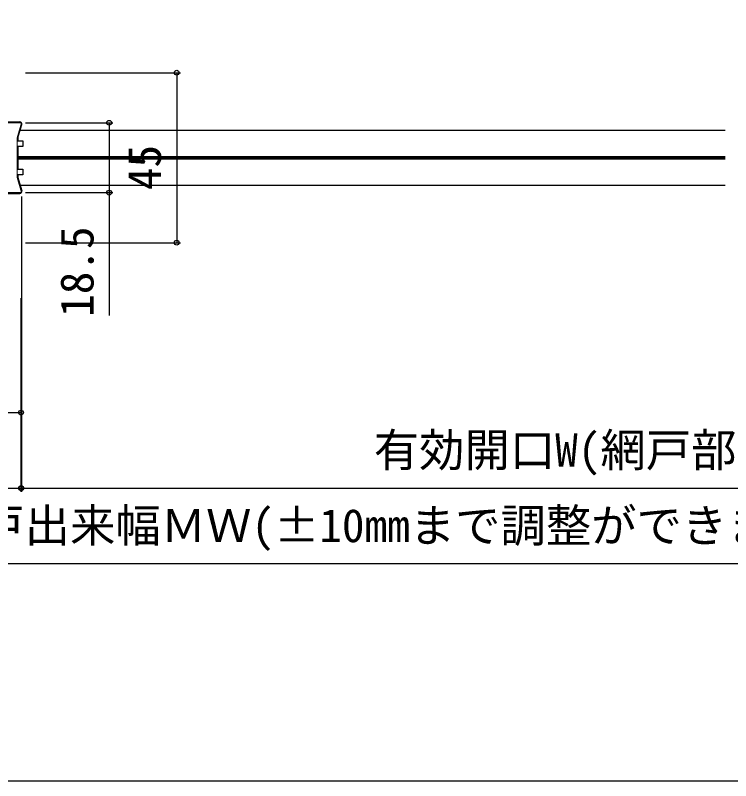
# Model space of a CAD drawing. Units: millimetres, scale not verified. Extents: x -525 to 525, y -803 to 799.
# Drawn here: x -153.5 to 35.8, y -802.7 to -600.1 of the extents above; entities that cross this region are included whole.
import ezdxf
from ezdxf.enums import TextEntityAlignment as Align

# ---------------------------------------------------------------- set-up
doc = ezdxf.new("R2010")
doc.units = ezdxf.units.MM
doc.header["$LTSCALE"] = 4
doc.layers.add('0-2_YKK_11', color=7, linetype='Continuous', lineweight=18)
for name, color, linetype in [('0-4_YKK_12', 2, 'Continuous'), ('0-5_YKK_13', 4, 'Continuous'), ('0-6_YKK_D', 6, 'Continuous'), ('0-7_YKK_ZWAK', 7, 'Continuous')]:
    doc.layers.add(name, color=color, linetype=linetype)
doc.styles.add('ＭＳ ゴシック', font='')
doc.styles.get('ＭＳ ゴシック').set_extended_font_data('MS Gothic')

msp = doc.modelspace()

# ---------------------------------------------------------------- linework, layer by layer
at = {"layer": '0-2_YKK_11'}
msp.add_lwpolyline([(-158.377, -628.499), (-151.828, -628.499), (-152.993, -632.499), (-152.993, -642.999), (-151.828, -646.999), (-158.377, -646.999)], dxfattribs=at)
at = {"layer": '0-4_YKK_12'}
for p, q in [((-152.243, -630.499), (34.296, -630.499)), ((-152.793, -637.449), (34.296, -637.449)), ((-152.793, -637.749), (34.296, -637.749)), ((-152.793, -638.049), (34.296, -638.049)), ((-151.988, -644.999), (34.296, -644.999))]:
    msp.add_line(p, q, dxfattribs=at)
at = {"layer": '0-5_YKK_13'}
for p, q in [((-158.177, -628.299), (-152.293, -628.299)), ((-152.793, -632.499), (-151.811, -628.932)), ((-152.993, -633.249), (-151.493, -633.249)), ((-152.793, -632.499), (-152.793, -633.249)), ((-152.793, -634.749), (-152.793, -640.749)), ((-152.993, -640.749), (-151.493, -640.749)), ((-152.793, -642.249), (-152.793, -642.999)), ((-152.793, -642.999), (-151.811, -646.567)), ((-158.177, -647.199), (-152.293, -647.199))]:
    msp.add_line(p, q, dxfattribs=at)
for points in [[(-151.493, -633.249), (-151.493, -634.749), (-152.993, -634.749)], [(-151.493, -640.749), (-151.493, -642.249), (-152.993, -642.249)]]:
    msp.add_lwpolyline(points, dxfattribs=at)
for centre, start, end in [((-152.293, -628.799), 344.6079, 90), ((-152.293, -646.699), 270, 15.3921)]:
    msp.add_arc(centre, 0.5, start, end, dxfattribs=at)
at = {"layer": '0-6_YKK_D'}
for p, q in [((-150.793, -615.249), (-109.793, -615.249)), ((-110.793, -615.249), (-110.793, -660.249)), ((-150.793, -628.499), (-127.662, -628.499)), ((-151.896, -648.002), (-151.896, -726.249)), ((-150.793, -646.999), (-127.662, -646.999)), ((-150.793, -660.249), (-109.793, -660.249)), ((-151.994, -674.949), (-151.994, -706.249)), ((-151.994, -674.949), (-151.994, -726.249)), ((-208.493, -705.249), (-151.994, -705.249)), ((-261.993, -725.249), (-151.994, -725.249)), ((-151.896, -725.249), (249.997, -725.249)), ((261.997, -745.249), (-261.993, -745.249))]:
    msp.add_line(p, q, dxfattribs=at)
msp.add_lwpolyline([(-128.662, -628.499), (-128.662, -646.999), (-128.662, -679.549)], dxfattribs=at)
for centre in [(-110.793, -615.249), (-128.662, -628.499), (-128.662, -646.999), (-110.793, -660.249), (-151.994, -705.249), (-151.994, -725.249), (-151.896, -725.249)]:
    msp.add_circle(centre, 0.637, dxfattribs=at)
at = {"layer": '0-7_YKK_ZWAK'}
msp.add_lwpolyline([(-525, -802.7), (525, -802.7), (525, 727.3)], dxfattribs=at)

# ---------------------------------------------------------------- texts
at = {"layer": '0-6_YKK_D', "style": 'ＭＳ ゴシック'}
for s, p in [('45', (-112.293, -646.34)), ('18.5', (-130.162, -679.89))]:
    msp.add_text(s, height=8.798, rotation=90, dxfattribs=at).set_placement(p, align=Align.BOTTOM_LEFT)
for s, p in [('有効開口W(網戸部)=MW-122', (-58.643, -722.181)), ('網戸出来幅ＭＷ(±10mmまで調整ができます。)', (-175.021, -742.181))]:
    msp.add_text(s, height=8.798, dxfattribs=at).set_placement(p, align=Align.BOTTOM_LEFT)

doc.saveas('drawing.dxf')
